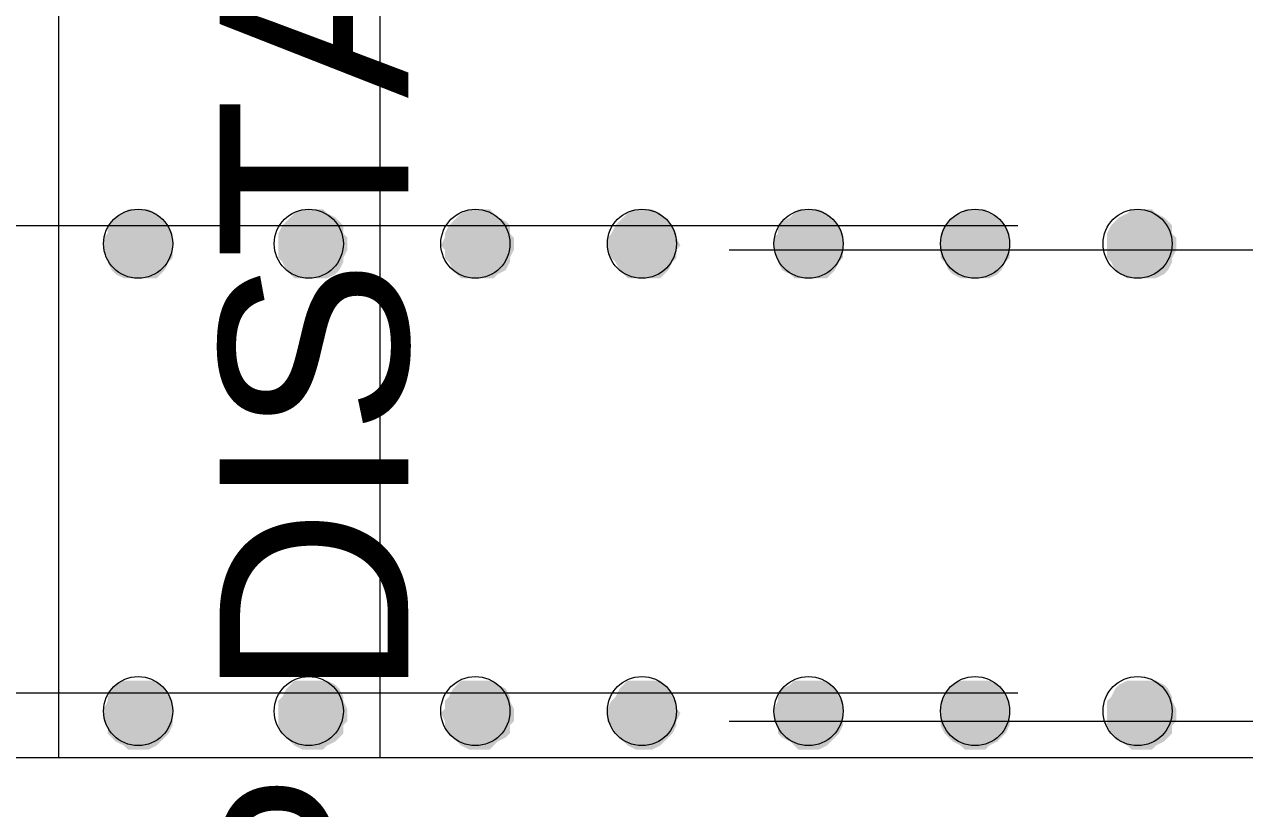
# Model space of a CAD drawing. Header units: inches. Extents: x 2 to 136, y 1 to 96.
# Drawn here: x 31.37 to 37.26, y 44.7 to 48.48 of the extents above; entities that cross this region are included whole.
import ezdxf

# ---------------------------------------------------------------- set-up
doc = ezdxf.new("R2010")
doc.units = ezdxf.units.IN
doc.header["$MEASUREMENT"] = 0
doc.layers.add('PDF_COLUMN', color=251, linetype='Continuous', true_color=0x636466)
doc.layers.add('PDF_Outer Line', color=165, linetype='Continuous', true_color=0x5258ac)
doc.layers.add('PDF_FLOOR LINES', color=7, linetype='Continuous')
doc.layers.add('PDF_Text', color=7, linetype='Continuous')
doc.styles.add('PDF Arial', font='arial.ttf')

msp = doc.modelspace()

# ---------------------------------------------------------------- linework, layer by layer
at = {"layer": 'PDF_COLUMN', "color": 7, "lineweight": 0}
for centre in [(31.9232, 47.4198), (32.7457, 47.4198), (31.9232, 45.1677), (32.7457, 45.1677)]:
    msp.add_circle(centre, 0.1665, dxfattribs=at)
at = {"layer": 'PDF_COLUMN', "lineweight": 0}
for centre in [(33.5486, 47.4198), (34.3515, 47.4198), (35.1544, 47.4198), (35.9573, 47.4198), (36.7406, 47.4198), (33.5486, 45.1677), (34.3515, 45.1677), (35.1544, 45.1677), (35.9573, 45.1677), (36.7406, 45.1677)]:
    msp.add_circle(centre, 0.1665, dxfattribs=at)
at = {"layer": 'PDF_COLUMN', "color": 7, "transparency": 33554559}
for points in [[(31.8743, 47.5862), (32.0114, 47.5666), (31.8547, 47.5666)], [(31.9134, 47.5862), (31.9722, 47.5862), (31.8743, 47.5862)], [(31.9722, 47.5862), (31.8743, 47.5862), (32.0114, 47.5666)], [(31.933, 47.5862), (31.9134, 47.5862), (31.9722, 47.5862)], [(32.7163, 47.5862), (32.8338, 47.5666), (32.6772, 47.5666)], [(32.7555, 47.5862), (32.8142, 47.5862), (32.7163, 47.5862)], [(32.8142, 47.5862), (32.7163, 47.5862), (32.8338, 47.5666)], [(32.7751, 47.5862), (32.7555, 47.5862), (32.8142, 47.5862)], [(31.7959, 47.5275), (32.0701, 47.5079), (31.7764, 47.5079)], [(31.8155, 47.547), (32.0505, 47.5275), (31.7959, 47.5275)], [(32.0505, 47.5275), (31.7959, 47.5275), (32.0701, 47.5079)], [(31.8547, 47.5666), (32.0309, 47.547), (31.8155, 47.547)], [(32.0309, 47.547), (31.8155, 47.547), (32.0505, 47.5275)], [(32.0114, 47.5666), (31.8547, 47.5666), (32.0309, 47.547)], [(32.638, 47.5275), (32.9122, 47.5079), (32.6184, 47.5079)], [(32.6576, 47.547), (32.8926, 47.5275), (32.638, 47.5275)], [(32.8926, 47.5275), (32.638, 47.5275), (32.9122, 47.5079)], [(32.6772, 47.5666), (32.873, 47.547), (32.6576, 47.547)], [(32.873, 47.547), (32.6576, 47.547), (32.8926, 47.5275)], [(32.8338, 47.5666), (32.6772, 47.5666), (32.873, 47.547)], [(31.7764, 47.4687), (32.0897, 47.4491), (31.7568, 47.4491)], [(32.0701, 47.5079), (31.7764, 47.5079), (32.0897, 47.4687)], [(31.7764, 47.5079), (32.0897, 47.4687), (31.7764, 47.4687)], [(32.0897, 47.4687), (31.7764, 47.4687), (32.0897, 47.4491)], [(32.6184, 47.5079), (32.9122, 47.4687), (32.5988, 47.4687)], [(32.9122, 47.4687), (32.5988, 47.4687), (32.9317, 47.4491)], [(32.5988, 47.4687), (32.9317, 47.4491), (32.5988, 47.4491)], [(32.9122, 47.5079), (32.6184, 47.5079), (32.9122, 47.4687)], [(32.0897, 47.4491), (31.7568, 47.4491), (32.0897, 47.41)], [(31.7568, 47.4491), (32.0897, 47.41), (31.7568, 47.41)], [(32.0897, 47.41), (31.7568, 47.41), (32.0897, 47.3904)], [(31.7568, 47.41), (32.0897, 47.3904), (31.7568, 47.3904)], [(32.9317, 47.4491), (32.5988, 47.4491), (32.9317, 47.41)], [(32.5988, 47.4491), (32.9317, 47.41), (32.5988, 47.41)], [(32.9317, 47.41), (32.5988, 47.41), (32.9317, 47.3904)], [(32.5988, 47.41), (32.9317, 47.3904), (32.5988, 47.3904)], [(32.0897, 47.3904), (31.7568, 47.3904), (32.0897, 47.3512)], [(31.7568, 47.3904), (32.0897, 47.3512), (31.7764, 47.3512)], [(32.0897, 47.3512), (31.7764, 47.3512), (32.0701, 47.3316)], [(31.7764, 47.3512), (32.0701, 47.3316), (31.7764, 47.3316)], [(32.9317, 47.3904), (32.5988, 47.3904), (32.9122, 47.3512)], [(32.5988, 47.3904), (32.9122, 47.3512), (32.5988, 47.3512)], [(32.9122, 47.3512), (32.5988, 47.3512), (32.9122, 47.3316)], [(32.5988, 47.3512), (32.9122, 47.3316), (32.6184, 47.3316)], [(32.0701, 47.3316), (31.7764, 47.3316), (32.0505, 47.2925)], [(31.7764, 47.3316), (32.0505, 47.2925), (31.7959, 47.2925)], [(32.0505, 47.2925), (31.7959, 47.2925), (32.0309, 47.2729)], [(31.7959, 47.2925), (32.0309, 47.2729), (31.8155, 47.2729)], [(32.9122, 47.3316), (32.6184, 47.3316), (32.8926, 47.2925)], [(32.6184, 47.3316), (32.8926, 47.2925), (32.638, 47.2925)], [(32.8926, 47.2925), (32.638, 47.2925), (32.873, 47.2729)], [(32.638, 47.2925), (32.873, 47.2729), (32.6576, 47.2729)], [(32.0309, 47.2729), (31.8155, 47.2729), (32.0114, 47.2533)], [(31.8155, 47.2729), (32.0114, 47.2533), (31.8547, 47.2533)], [(32.0114, 47.2533), (31.8547, 47.2533), (31.9722, 47.2533)], [(31.8547, 47.2533), (31.9722, 47.2533), (31.8743, 47.2533)], [(31.9722, 47.2533), (31.8743, 47.2533), (31.933, 47.2533)], [(31.8743, 47.2533), (31.933, 47.2533), (31.9134, 47.2533)], [(32.873, 47.2729), (32.6576, 47.2729), (32.8338, 47.2533)], [(32.6576, 47.2729), (32.8338, 47.2533), (32.6772, 47.2533)], [(32.8338, 47.2533), (32.6772, 47.2533), (32.8142, 47.2533)], [(32.6772, 47.2533), (32.8142, 47.2533), (32.7163, 47.2533)], [(32.8142, 47.2533), (32.7163, 47.2533), (32.7751, 47.2533)], [(32.7163, 47.2533), (32.7751, 47.2533), (32.7555, 47.2533)], [(31.8155, 45.295), (32.0505, 45.2754), (31.7959, 45.2754)], [(31.8547, 45.3146), (32.0309, 45.295), (31.8155, 45.295)], [(32.0309, 45.295), (31.8155, 45.295), (32.0505, 45.2754)], [(31.8743, 45.3146), (32.0114, 45.3146), (31.8547, 45.3146)], [(32.0114, 45.3146), (31.8547, 45.3146), (32.0309, 45.295)], [(31.9134, 45.3146), (31.9722, 45.3146), (31.8743, 45.3146)], [(31.9722, 45.3146), (31.8743, 45.3146), (32.0114, 45.3146)], [(31.933, 45.3146), (31.9134, 45.3146), (31.9722, 45.3146)], [(32.6576, 45.295), (32.8926, 45.2754), (32.638, 45.2754)], [(32.6772, 45.3146), (32.873, 45.295), (32.6576, 45.295)], [(32.873, 45.295), (32.6576, 45.295), (32.8926, 45.2754)], [(32.7163, 45.3146), (32.8338, 45.3146), (32.6772, 45.3146)], [(32.8338, 45.3146), (32.6772, 45.3146), (32.873, 45.295)], [(32.7555, 45.3146), (32.8142, 45.3146), (32.7163, 45.3146)], [(32.8142, 45.3146), (32.7163, 45.3146), (32.8338, 45.3146)], [(32.7751, 45.3146), (32.7555, 45.3146), (32.8142, 45.3146)], [(31.7959, 45.2754), (32.0701, 45.2363), (31.7764, 45.2363)], [(32.0701, 45.2363), (31.7764, 45.2363), (32.0897, 45.2167)], [(31.7764, 45.2363), (32.0897, 45.2167), (31.7764, 45.2167)], [(32.0505, 45.2754), (31.7959, 45.2754), (32.0701, 45.2363)], [(32.6184, 45.2363), (32.9122, 45.2167), (32.5988, 45.2167)], [(32.638, 45.2754), (32.9122, 45.2363), (32.6184, 45.2363)], [(32.9122, 45.2363), (32.6184, 45.2363), (32.9122, 45.2167)], [(32.8926, 45.2754), (32.638, 45.2754), (32.9122, 45.2363)], [(31.7764, 45.2167), (32.0897, 45.1775), (31.7568, 45.1775)], [(32.0897, 45.1775), (31.7568, 45.1775), (32.0897, 45.1579)], [(31.7568, 45.1775), (32.0897, 45.1579), (31.7568, 45.1579)], [(32.0897, 45.2167), (31.7764, 45.2167), (32.0897, 45.1775)], [(32.9122, 45.2167), (32.5988, 45.2167), (32.9317, 45.1775)], [(32.5988, 45.2167), (32.9317, 45.1775), (32.5988, 45.1775)], [(32.9317, 45.1775), (32.5988, 45.1775), (32.9317, 45.1579)], [(32.5988, 45.1775), (32.9317, 45.1579), (32.5988, 45.1579)], [(32.0897, 45.1579), (31.7568, 45.1579), (32.0897, 45.1188)], [(31.7568, 45.1579), (32.0897, 45.1188), (31.7568, 45.1188)], [(32.0897, 45.1188), (31.7568, 45.1188), (32.0897, 45.0992)], [(31.7568, 45.1188), (32.0897, 45.0992), (31.7764, 45.0992)], [(32.9317, 45.1579), (32.5988, 45.1579), (32.9317, 45.1188)], [(32.5988, 45.1579), (32.9317, 45.1188), (32.5988, 45.1188)], [(32.9317, 45.1188), (32.5988, 45.1188), (32.9122, 45.0992)], [(32.5988, 45.1188), (32.9122, 45.0992), (32.5988, 45.0992)], [(32.0897, 45.0992), (31.7764, 45.0992), (32.0701, 45.06)], [(31.7764, 45.0992), (32.0701, 45.06), (31.7764, 45.06)], [(32.0701, 45.06), (31.7764, 45.06), (32.0505, 45.0404)], [(31.7764, 45.06), (32.0505, 45.0404), (31.7959, 45.0404)], [(32.9122, 45.0992), (32.5988, 45.0992), (32.9122, 45.06)], [(32.5988, 45.0992), (32.9122, 45.06), (32.6184, 45.06)], [(32.9122, 45.06), (32.6184, 45.06), (32.8926, 45.0404)], [(32.6184, 45.06), (32.8926, 45.0404), (32.638, 45.0404)], [(32.0505, 45.0404), (31.7959, 45.0404), (32.0309, 45.0209)], [(31.7959, 45.0404), (32.0309, 45.0209), (31.8155, 45.0209)], [(32.0309, 45.0209), (31.8155, 45.0209), (32.0114, 45.0013)], [(31.8155, 45.0209), (32.0114, 45.0013), (31.8547, 45.0013)], [(32.0114, 45.0013), (31.8547, 45.0013), (31.9722, 44.9817)], [(31.8547, 45.0013), (31.9722, 44.9817), (31.8743, 44.9817)], [(32.8926, 45.0404), (32.638, 45.0404), (32.873, 45.0209)], [(32.638, 45.0404), (32.873, 45.0209), (32.6576, 45.0209)], [(32.873, 45.0209), (32.6576, 45.0209), (32.8338, 45.0013)], [(32.6576, 45.0209), (32.8338, 45.0013), (32.6772, 45.0013)], [(32.8338, 45.0013), (32.6772, 45.0013), (32.8142, 44.9817)], [(32.6772, 45.0013), (32.8142, 44.9817), (32.7163, 44.9817)], [(31.9722, 44.9817), (31.8743, 44.9817), (31.933, 44.9817)], [(31.8743, 44.9817), (31.933, 44.9817), (31.9134, 44.9817)], [(32.8142, 44.9817), (32.7163, 44.9817), (32.7751, 44.9817)], [(32.7163, 44.9817), (32.7751, 44.9817), (32.7555, 44.9817)]]:
    msp.add_solid(points, dxfattribs=at)
at = {"layer": 'PDF_COLUMN', "transparency": 33554559}
for points in [[(33.5192, 47.5862), (33.6367, 47.5666), (33.4801, 47.5666)], [(33.5388, 47.5862), (33.6171, 47.5862), (33.5192, 47.5862)], [(33.6171, 47.5862), (33.5192, 47.5862), (33.6367, 47.5666)], [(33.578, 47.5862), (33.5388, 47.5862), (33.6171, 47.5862)], [(34.3221, 47.5862), (34.4396, 47.5666), (34.283, 47.5666)], [(34.3417, 47.5862), (34.4005, 47.5862), (34.3221, 47.5862)], [(34.4005, 47.5862), (34.3221, 47.5862), (34.4396, 47.5666)], [(34.3809, 47.5862), (34.3417, 47.5862), (34.4005, 47.5862)], [(35.1054, 47.5862), (35.2425, 47.5666), (35.0859, 47.5666)], [(35.1446, 47.5862), (35.2033, 47.5862), (35.1054, 47.5862)], [(35.2033, 47.5862), (35.1054, 47.5862), (35.2425, 47.5666)], [(35.1838, 47.5862), (35.1446, 47.5862), (35.2033, 47.5862)], [(35.9083, 47.5862), (36.0258, 47.5666), (35.8887, 47.5666)], [(35.9475, 47.5862), (36.0062, 47.5862), (35.9083, 47.5862)], [(36.0062, 47.5862), (35.9083, 47.5862), (36.0258, 47.5666)], [(35.9671, 47.5862), (35.9475, 47.5862), (36.0062, 47.5862)], [(36.7112, 47.5862), (36.8287, 47.5666), (36.6916, 47.5666)], [(36.7504, 47.5862), (36.8091, 47.5862), (36.7112, 47.5862)], [(36.8091, 47.5862), (36.7112, 47.5862), (36.8287, 47.5666)], [(36.77, 47.5862), (36.7504, 47.5862), (36.8091, 47.5862)], [(33.4409, 47.5275), (33.7151, 47.5079), (33.4213, 47.5079)], [(33.4605, 47.547), (33.6955, 47.5275), (33.4409, 47.5275)], [(33.6955, 47.5275), (33.4409, 47.5275), (33.7151, 47.5079)], [(33.4801, 47.5666), (33.6563, 47.547), (33.4605, 47.547)], [(33.6563, 47.547), (33.4605, 47.547), (33.6955, 47.5275)], [(33.6367, 47.5666), (33.4801, 47.5666), (33.6563, 47.547)], [(34.2438, 47.5275), (34.4984, 47.5079), (34.2242, 47.5079)], [(34.2634, 47.547), (34.4788, 47.5275), (34.2438, 47.5275)], [(34.4788, 47.5275), (34.2438, 47.5275), (34.4984, 47.5079)], [(34.283, 47.5666), (34.4592, 47.547), (34.2634, 47.547)], [(34.4592, 47.547), (34.2634, 47.547), (34.4788, 47.5275)], [(34.4396, 47.5666), (34.283, 47.5666), (34.4592, 47.547)], [(35.0271, 47.5275), (35.3013, 47.5079), (35.0075, 47.5079)], [(35.0663, 47.547), (35.2817, 47.5275), (35.0271, 47.5275)], [(35.2817, 47.5275), (35.0271, 47.5275), (35.3013, 47.5079)], [(35.0859, 47.5666), (35.2621, 47.547), (35.0663, 47.547)], [(35.2621, 47.547), (35.0663, 47.547), (35.2817, 47.5275)], [(35.2425, 47.5666), (35.0859, 47.5666), (35.2621, 47.547)], [(35.83, 47.5275), (36.1042, 47.5079), (35.8104, 47.5079)], [(35.8496, 47.547), (36.0846, 47.5275), (35.83, 47.5275)], [(36.0846, 47.5275), (35.83, 47.5275), (36.1042, 47.5079)], [(35.8887, 47.5666), (36.065, 47.547), (35.8496, 47.547)], [(36.065, 47.547), (35.8496, 47.547), (36.0846, 47.5275)], [(36.0258, 47.5666), (35.8887, 47.5666), (36.065, 47.547)], [(36.6329, 47.5275), (36.9071, 47.5079), (36.6133, 47.5079)], [(36.6525, 47.547), (36.8875, 47.5275), (36.6329, 47.5275)], [(36.8875, 47.5275), (36.6329, 47.5275), (36.9071, 47.5079)], [(36.6916, 47.5666), (36.8679, 47.547), (36.6525, 47.547)], [(36.8679, 47.547), (36.6525, 47.547), (36.8875, 47.5275)], [(36.8287, 47.5666), (36.6916, 47.5666), (36.8679, 47.547)], [(33.4213, 47.5079), (33.7151, 47.4687), (33.4017, 47.4687)], [(33.7151, 47.4687), (33.4017, 47.4687), (33.7346, 47.4491)], [(33.4017, 47.4687), (33.7346, 47.4491), (33.4017, 47.4491)], [(33.7151, 47.5079), (33.4213, 47.5079), (33.7151, 47.4687)], [(34.2046, 47.4687), (34.5179, 47.4491), (34.185, 47.4491)], [(34.2242, 47.5079), (34.5179, 47.4687), (34.2046, 47.4687)], [(34.5179, 47.4687), (34.2046, 47.4687), (34.5179, 47.4491)], [(34.4984, 47.5079), (34.2242, 47.5079), (34.5179, 47.4687)], [(35.0075, 47.4687), (35.3208, 47.4491), (34.9879, 47.4491)], [(35.3013, 47.5079), (35.0075, 47.5079), (35.3208, 47.4687)], [(35.0075, 47.5079), (35.3208, 47.4687), (35.0075, 47.4687)], [(35.3208, 47.4687), (35.0075, 47.4687), (35.3208, 47.4491)], [(35.8104, 47.5079), (36.1237, 47.4687), (35.7908, 47.4687)], [(36.1237, 47.4687), (35.7908, 47.4687), (36.1237, 47.4491)], [(35.7908, 47.4687), (36.1237, 47.4491), (35.7908, 47.4491)], [(36.1042, 47.5079), (35.8104, 47.5079), (36.1237, 47.4687)], [(36.6133, 47.5079), (36.9071, 47.4687), (36.5937, 47.4687)], [(36.9071, 47.4687), (36.5937, 47.4687), (36.9266, 47.4491)], [(36.5937, 47.4687), (36.9266, 47.4491), (36.5937, 47.4491)], [(36.9071, 47.5079), (36.6133, 47.5079), (36.9071, 47.4687)], [(33.4017, 47.4491), (33.7346, 47.41), (33.3821, 47.41)], [(33.7346, 47.41), (33.3821, 47.41), (33.7346, 47.3904)], [(33.3821, 47.41), (33.7346, 47.3904), (33.4017, 47.3904)], [(33.7346, 47.4491), (33.4017, 47.4491), (33.7346, 47.41)], [(34.5179, 47.4491), (34.185, 47.4491), (34.5375, 47.41)], [(34.185, 47.4491), (34.5375, 47.41), (34.185, 47.41)], [(34.5375, 47.41), (34.185, 47.41), (34.5179, 47.3904)], [(34.185, 47.41), (34.5179, 47.3904), (34.185, 47.3904)], [(35.3208, 47.4491), (34.9879, 47.4491), (35.3208, 47.41)], [(34.9879, 47.4491), (35.3208, 47.41), (34.9879, 47.41)], [(35.3208, 47.41), (34.9879, 47.41), (35.3208, 47.3904)], [(34.9879, 47.41), (35.3208, 47.3904), (34.9879, 47.3904)], [(36.1237, 47.4491), (35.7908, 47.4491), (36.1237, 47.41)], [(35.7908, 47.4491), (36.1237, 47.41), (35.7908, 47.41)], [(36.1237, 47.41), (35.7908, 47.41), (36.1237, 47.3904)], [(35.7908, 47.41), (36.1237, 47.3904), (35.7908, 47.3904)], [(36.9266, 47.4491), (36.5937, 47.4491), (36.9266, 47.41)], [(36.5937, 47.4491), (36.9266, 47.41), (36.5937, 47.41)], [(36.9266, 47.41), (36.5937, 47.41), (36.9266, 47.3904)], [(36.5937, 47.41), (36.9266, 47.3904), (36.5937, 47.3904)], [(33.7346, 47.3904), (33.4017, 47.3904), (33.7151, 47.3512)], [(33.4017, 47.3904), (33.7151, 47.3512), (33.4017, 47.3512)], [(33.7151, 47.3512), (33.4017, 47.3512), (33.7151, 47.3316)], [(33.4017, 47.3512), (33.7151, 47.3316), (33.4213, 47.3316)], [(34.5179, 47.3904), (34.185, 47.3904), (34.5179, 47.3512)], [(34.185, 47.3904), (34.5179, 47.3512), (34.2046, 47.3512)], [(34.5179, 47.3512), (34.2046, 47.3512), (34.4984, 47.3316)], [(34.2046, 47.3512), (34.4984, 47.3316), (34.2242, 47.3316)], [(35.3208, 47.3904), (34.9879, 47.3904), (35.3208, 47.3512)], [(34.9879, 47.3904), (35.3208, 47.3512), (35.0075, 47.3512)], [(35.3208, 47.3512), (35.0075, 47.3512), (35.3013, 47.3316)], [(35.0075, 47.3512), (35.3013, 47.3316), (35.0075, 47.3316)], [(36.1237, 47.3904), (35.7908, 47.3904), (36.1237, 47.3512)], [(35.7908, 47.3904), (36.1237, 47.3512), (35.7908, 47.3512)], [(36.1237, 47.3512), (35.7908, 47.3512), (36.1042, 47.3316)], [(35.7908, 47.3512), (36.1042, 47.3316), (35.8104, 47.3316)], [(36.9266, 47.3904), (36.5937, 47.3904), (36.9071, 47.3512)], [(36.5937, 47.3904), (36.9071, 47.3512), (36.5937, 47.3512)], [(36.9071, 47.3512), (36.5937, 47.3512), (36.9071, 47.3316)], [(36.5937, 47.3512), (36.9071, 47.3316), (36.6133, 47.3316)], [(33.7151, 47.3316), (33.4213, 47.3316), (33.6955, 47.2925)], [(33.4213, 47.3316), (33.6955, 47.2925), (33.4409, 47.2925)], [(33.6955, 47.2925), (33.4409, 47.2925), (33.6563, 47.2729)], [(33.4409, 47.2925), (33.6563, 47.2729), (33.4605, 47.2729)], [(34.4984, 47.3316), (34.2242, 47.3316), (34.4788, 47.2925)], [(34.2242, 47.3316), (34.4788, 47.2925), (34.2438, 47.2925)], [(34.4788, 47.2925), (34.2438, 47.2925), (34.4592, 47.2729)], [(34.2438, 47.2925), (34.4592, 47.2729), (34.2634, 47.2729)], [(35.3013, 47.3316), (35.0075, 47.3316), (35.2817, 47.2925)], [(35.0075, 47.3316), (35.2817, 47.2925), (35.0271, 47.2925)], [(35.2817, 47.2925), (35.0271, 47.2925), (35.2621, 47.2729)], [(35.0271, 47.2925), (35.2621, 47.2729), (35.0663, 47.2729)], [(36.1042, 47.3316), (35.8104, 47.3316), (36.0846, 47.2925)], [(35.8104, 47.3316), (36.0846, 47.2925), (35.83, 47.2925)], [(36.0846, 47.2925), (35.83, 47.2925), (36.065, 47.2729)], [(35.83, 47.2925), (36.065, 47.2729), (35.8496, 47.2729)], [(36.9071, 47.3316), (36.6133, 47.3316), (36.8875, 47.2925)], [(36.6133, 47.3316), (36.8875, 47.2925), (36.6329, 47.2925)], [(36.8875, 47.2925), (36.6329, 47.2925), (36.8679, 47.2729)], [(36.6329, 47.2925), (36.8679, 47.2729), (36.6525, 47.2729)], [(33.6563, 47.2729), (33.4605, 47.2729), (33.6367, 47.2533)], [(33.4605, 47.2729), (33.6367, 47.2533), (33.4801, 47.2533)], [(33.6367, 47.2533), (33.4801, 47.2533), (33.6171, 47.2533)], [(33.4801, 47.2533), (33.6171, 47.2533), (33.5192, 47.2533)], [(33.6171, 47.2533), (33.5192, 47.2533), (33.578, 47.2533)], [(33.5192, 47.2533), (33.578, 47.2533), (33.5388, 47.2533)], [(34.4592, 47.2729), (34.2634, 47.2729), (34.4396, 47.2533)], [(34.2634, 47.2729), (34.4396, 47.2533), (34.283, 47.2533)], [(34.4396, 47.2533), (34.283, 47.2533), (34.4005, 47.2533)], [(34.283, 47.2533), (34.4005, 47.2533), (34.3221, 47.2533)], [(34.4005, 47.2533), (34.3221, 47.2533), (34.3809, 47.2533)], [(34.3221, 47.2533), (34.3809, 47.2533), (34.3417, 47.2533)], [(35.2621, 47.2729), (35.0663, 47.2729), (35.2425, 47.2533)], [(35.0663, 47.2729), (35.2425, 47.2533), (35.0859, 47.2533)], [(35.2425, 47.2533), (35.0859, 47.2533), (35.2033, 47.2533)], [(35.0859, 47.2533), (35.2033, 47.2533), (35.1054, 47.2533)], [(35.2033, 47.2533), (35.1054, 47.2533), (35.1838, 47.2533)], [(35.1054, 47.2533), (35.1838, 47.2533), (35.1446, 47.2533)], [(36.065, 47.2729), (35.8496, 47.2729), (36.0258, 47.2533)], [(35.8496, 47.2729), (36.0258, 47.2533), (35.8887, 47.2533)], [(36.0258, 47.2533), (35.8887, 47.2533), (36.0062, 47.2533)], [(35.8887, 47.2533), (36.0062, 47.2533), (35.9083, 47.2533)], [(36.0062, 47.2533), (35.9083, 47.2533), (35.9671, 47.2533)], [(35.9083, 47.2533), (35.9671, 47.2533), (35.9475, 47.2533)], [(36.8679, 47.2729), (36.6525, 47.2729), (36.8287, 47.2533)], [(36.6525, 47.2729), (36.8287, 47.2533), (36.6916, 47.2533)], [(36.8287, 47.2533), (36.6916, 47.2533), (36.8091, 47.2533)], [(36.6916, 47.2533), (36.8091, 47.2533), (36.7112, 47.2533)], [(36.8091, 47.2533), (36.7112, 47.2533), (36.77, 47.2533)], [(36.7112, 47.2533), (36.77, 47.2533), (36.7504, 47.2533)], [(33.4605, 45.295), (33.6955, 45.2754), (33.4409, 45.2754)], [(33.4801, 45.3146), (33.6563, 45.295), (33.4605, 45.295)], [(33.6563, 45.295), (33.4605, 45.295), (33.6955, 45.2754)], [(33.5192, 45.3146), (33.6367, 45.3146), (33.4801, 45.3146)], [(33.6367, 45.3146), (33.4801, 45.3146), (33.6563, 45.295)], [(33.5388, 45.3146), (33.6171, 45.3146), (33.5192, 45.3146)], [(33.6171, 45.3146), (33.5192, 45.3146), (33.6367, 45.3146)], [(33.578, 45.3146), (33.5388, 45.3146), (33.6171, 45.3146)], [(34.2634, 45.295), (34.4788, 45.2754), (34.2438, 45.2754)], [(34.283, 45.3146), (34.4592, 45.295), (34.2634, 45.295)], [(34.4592, 45.295), (34.2634, 45.295), (34.4788, 45.2754)], [(34.3221, 45.3146), (34.4396, 45.3146), (34.283, 45.3146)], [(34.4396, 45.3146), (34.283, 45.3146), (34.4592, 45.295)], [(34.3417, 45.3146), (34.4005, 45.3146), (34.3221, 45.3146)], [(34.4005, 45.3146), (34.3221, 45.3146), (34.4396, 45.3146)], [(34.3809, 45.3146), (34.3417, 45.3146), (34.4005, 45.3146)], [(35.0663, 45.295), (35.2817, 45.2754), (35.0271, 45.2754)], [(35.0859, 45.3146), (35.2621, 45.295), (35.0663, 45.295)], [(35.2621, 45.295), (35.0663, 45.295), (35.2817, 45.2754)], [(35.1054, 45.3146), (35.2425, 45.3146), (35.0859, 45.3146)], [(35.2425, 45.3146), (35.0859, 45.3146), (35.2621, 45.295)], [(35.1446, 45.3146), (35.2033, 45.3146), (35.1054, 45.3146)], [(35.2033, 45.3146), (35.1054, 45.3146), (35.2425, 45.3146)], [(35.1838, 45.3146), (35.1446, 45.3146), (35.2033, 45.3146)], [(35.8496, 45.295), (36.0846, 45.2754), (35.83, 45.2754)], [(35.8887, 45.3146), (36.065, 45.295), (35.8496, 45.295)], [(36.065, 45.295), (35.8496, 45.295), (36.0846, 45.2754)], [(35.9083, 45.3146), (36.0258, 45.3146), (35.8887, 45.3146)], [(36.0258, 45.3146), (35.8887, 45.3146), (36.065, 45.295)], [(35.9475, 45.3146), (36.0062, 45.3146), (35.9083, 45.3146)], [(36.0062, 45.3146), (35.9083, 45.3146), (36.0258, 45.3146)], [(35.9671, 45.3146), (35.9475, 45.3146), (36.0062, 45.3146)], [(36.6525, 45.295), (36.8875, 45.2754), (36.6329, 45.2754)], [(36.6916, 45.3146), (36.8679, 45.295), (36.6525, 45.295)], [(36.8679, 45.295), (36.6525, 45.295), (36.8875, 45.2754)], [(36.7112, 45.3146), (36.8287, 45.3146), (36.6916, 45.3146)], [(36.8287, 45.3146), (36.6916, 45.3146), (36.8679, 45.295)], [(36.7504, 45.3146), (36.8091, 45.3146), (36.7112, 45.3146)], [(36.8091, 45.3146), (36.7112, 45.3146), (36.8287, 45.3146)], [(36.77, 45.3146), (36.7504, 45.3146), (36.8091, 45.3146)], [(33.4213, 45.2363), (33.7151, 45.2167), (33.4017, 45.2167)], [(33.4409, 45.2754), (33.7151, 45.2363), (33.4213, 45.2363)], [(33.7151, 45.2363), (33.4213, 45.2363), (33.7151, 45.2167)], [(33.6955, 45.2754), (33.4409, 45.2754), (33.7151, 45.2363)], [(34.2242, 45.2363), (34.5179, 45.2167), (34.2046, 45.2167)], [(34.2438, 45.2754), (34.4984, 45.2363), (34.2242, 45.2363)], [(34.4984, 45.2363), (34.2242, 45.2363), (34.5179, 45.2167)], [(34.4788, 45.2754), (34.2438, 45.2754), (34.4984, 45.2363)], [(35.0271, 45.2754), (35.3013, 45.2363), (35.0075, 45.2363)], [(35.3013, 45.2363), (35.0075, 45.2363), (35.3208, 45.2167)], [(35.0075, 45.2363), (35.3208, 45.2167), (35.0075, 45.2167)], [(35.2817, 45.2754), (35.0271, 45.2754), (35.3013, 45.2363)], [(35.8104, 45.2363), (36.1237, 45.2167), (35.7908, 45.2167)], [(35.83, 45.2754), (36.1042, 45.2363), (35.8104, 45.2363)], [(36.1042, 45.2363), (35.8104, 45.2363), (36.1237, 45.2167)], [(36.0846, 45.2754), (35.83, 45.2754), (36.1042, 45.2363)], [(36.6133, 45.2363), (36.9071, 45.2167), (36.5937, 45.2167)], [(36.6329, 45.2754), (36.9071, 45.2363), (36.6133, 45.2363)], [(36.9071, 45.2363), (36.6133, 45.2363), (36.9071, 45.2167)], [(36.8875, 45.2754), (36.6329, 45.2754), (36.9071, 45.2363)], [(33.4017, 45.1775), (33.7346, 45.1579), (33.3821, 45.1579)], [(33.7151, 45.2167), (33.4017, 45.2167), (33.7346, 45.1775)], [(33.4017, 45.2167), (33.7346, 45.1775), (33.4017, 45.1775)], [(33.7346, 45.1775), (33.4017, 45.1775), (33.7346, 45.1579)], [(34.2046, 45.2167), (34.5179, 45.1775), (34.185, 45.1775)], [(34.5179, 45.1775), (34.185, 45.1775), (34.5375, 45.1579)], [(34.185, 45.1775), (34.5375, 45.1579), (34.185, 45.1579)], [(34.5179, 45.2167), (34.2046, 45.2167), (34.5179, 45.1775)], [(35.0075, 45.2167), (35.3208, 45.1775), (34.9879, 45.1775)], [(35.3208, 45.1775), (34.9879, 45.1775), (35.3208, 45.1579)], [(34.9879, 45.1775), (35.3208, 45.1579), (34.9879, 45.1579)], [(35.3208, 45.2167), (35.0075, 45.2167), (35.3208, 45.1775)], [(36.1237, 45.2167), (35.7908, 45.2167), (36.1237, 45.1775)], [(35.7908, 45.2167), (36.1237, 45.1775), (35.7908, 45.1775)], [(36.1237, 45.1775), (35.7908, 45.1775), (36.1237, 45.1579)], [(35.7908, 45.1775), (36.1237, 45.1579), (35.7908, 45.1579)], [(36.9071, 45.2167), (36.5937, 45.2167), (36.9266, 45.1775)], [(36.5937, 45.2167), (36.9266, 45.1775), (36.5937, 45.1775)], [(36.9266, 45.1775), (36.5937, 45.1775), (36.9266, 45.1579)], [(36.5937, 45.1775), (36.9266, 45.1579), (36.5937, 45.1579)], [(33.7346, 45.1579), (33.3821, 45.1579), (33.7346, 45.1188)], [(33.3821, 45.1579), (33.7346, 45.1188), (33.4017, 45.1188)], [(33.7346, 45.1188), (33.4017, 45.1188), (33.7151, 45.0992)], [(33.4017, 45.1188), (33.7151, 45.0992), (33.4017, 45.0992)], [(34.5375, 45.1579), (34.185, 45.1579), (34.5179, 45.1188)], [(34.185, 45.1579), (34.5179, 45.1188), (34.185, 45.1188)], [(34.5179, 45.1188), (34.185, 45.1188), (34.5179, 45.0992)], [(34.185, 45.1188), (34.5179, 45.0992), (34.2046, 45.0992)], [(35.3208, 45.1579), (34.9879, 45.1579), (35.3208, 45.1188)], [(34.9879, 45.1579), (35.3208, 45.1188), (34.9879, 45.1188)], [(35.3208, 45.1188), (34.9879, 45.1188), (35.3208, 45.0992)], [(34.9879, 45.1188), (35.3208, 45.0992), (35.0075, 45.0992)], [(36.1237, 45.1579), (35.7908, 45.1579), (36.1237, 45.1188)], [(35.7908, 45.1579), (36.1237, 45.1188), (35.7908, 45.1188)], [(36.1237, 45.1188), (35.7908, 45.1188), (36.1237, 45.0992)], [(35.7908, 45.1188), (36.1237, 45.0992), (35.7908, 45.0992)], [(36.9266, 45.1579), (36.5937, 45.1579), (36.9266, 45.1188)], [(36.5937, 45.1579), (36.9266, 45.1188), (36.5937, 45.1188)], [(36.9266, 45.1188), (36.5937, 45.1188), (36.9071, 45.0992)], [(36.5937, 45.1188), (36.9071, 45.0992), (36.5937, 45.0992)], [(33.7151, 45.0992), (33.4017, 45.0992), (33.7151, 45.06)], [(33.4017, 45.0992), (33.7151, 45.06), (33.4213, 45.06)], [(33.7151, 45.06), (33.4213, 45.06), (33.6955, 45.0404)], [(33.4213, 45.06), (33.6955, 45.0404), (33.4409, 45.0404)], [(34.5179, 45.0992), (34.2046, 45.0992), (34.4984, 45.06)], [(34.2046, 45.0992), (34.4984, 45.06), (34.2242, 45.06)], [(34.4984, 45.06), (34.2242, 45.06), (34.4788, 45.0404)], [(34.2242, 45.06), (34.4788, 45.0404), (34.2438, 45.0404)], [(35.3208, 45.0992), (35.0075, 45.0992), (35.3013, 45.06)], [(35.0075, 45.0992), (35.3013, 45.06), (35.0075, 45.06)], [(35.3013, 45.06), (35.0075, 45.06), (35.2817, 45.0404)], [(35.0075, 45.06), (35.2817, 45.0404), (35.0271, 45.0404)], [(36.1237, 45.0992), (35.7908, 45.0992), (36.1042, 45.06)], [(35.7908, 45.0992), (36.1042, 45.06), (35.8104, 45.06)], [(36.1042, 45.06), (35.8104, 45.06), (36.0846, 45.0404)], [(35.8104, 45.06), (36.0846, 45.0404), (35.83, 45.0404)], [(36.9071, 45.0992), (36.5937, 45.0992), (36.9071, 45.06)], [(36.5937, 45.0992), (36.9071, 45.06), (36.6133, 45.06)], [(36.9071, 45.06), (36.6133, 45.06), (36.8875, 45.0404)], [(36.6133, 45.06), (36.8875, 45.0404), (36.6329, 45.0404)], [(33.6955, 45.0404), (33.4409, 45.0404), (33.6563, 45.0209)], [(33.4409, 45.0404), (33.6563, 45.0209), (33.4605, 45.0209)], [(33.6563, 45.0209), (33.4605, 45.0209), (33.6367, 45.0013)], [(33.4605, 45.0209), (33.6367, 45.0013), (33.4801, 45.0013)], [(33.6367, 45.0013), (33.4801, 45.0013), (33.6171, 44.9817)], [(33.4801, 45.0013), (33.6171, 44.9817), (33.5192, 44.9817)], [(34.4788, 45.0404), (34.2438, 45.0404), (34.4592, 45.0209)], [(34.2438, 45.0404), (34.4592, 45.0209), (34.2634, 45.0209)], [(34.4592, 45.0209), (34.2634, 45.0209), (34.4396, 45.0013)], [(34.2634, 45.0209), (34.4396, 45.0013), (34.283, 45.0013)], [(34.4396, 45.0013), (34.283, 45.0013), (34.4005, 44.9817)], [(34.283, 45.0013), (34.4005, 44.9817), (34.3221, 44.9817)], [(35.2817, 45.0404), (35.0271, 45.0404), (35.2621, 45.0209)], [(35.0271, 45.0404), (35.2621, 45.0209), (35.0663, 45.0209)], [(35.2621, 45.0209), (35.0663, 45.0209), (35.2425, 45.0013)], [(35.0663, 45.0209), (35.2425, 45.0013), (35.0859, 45.0013)], [(35.2425, 45.0013), (35.0859, 45.0013), (35.2033, 44.9817)], [(35.0859, 45.0013), (35.2033, 44.9817), (35.1054, 44.9817)], [(36.0846, 45.0404), (35.83, 45.0404), (36.065, 45.0209)], [(35.83, 45.0404), (36.065, 45.0209), (35.8496, 45.0209)], [(36.065, 45.0209), (35.8496, 45.0209), (36.0258, 45.0013)], [(35.8496, 45.0209), (36.0258, 45.0013), (35.8887, 45.0013)], [(36.0258, 45.0013), (35.8887, 45.0013), (36.0062, 44.9817)], [(35.8887, 45.0013), (36.0062, 44.9817), (35.9083, 44.9817)], [(36.8875, 45.0404), (36.6329, 45.0404), (36.8679, 45.0209)], [(36.6329, 45.0404), (36.8679, 45.0209), (36.6525, 45.0209)], [(36.8679, 45.0209), (36.6525, 45.0209), (36.8287, 45.0013)], [(36.6525, 45.0209), (36.8287, 45.0013), (36.6916, 45.0013)], [(36.8287, 45.0013), (36.6916, 45.0013), (36.8091, 44.9817)], [(36.6916, 45.0013), (36.8091, 44.9817), (36.7112, 44.9817)], [(33.6171, 44.9817), (33.5192, 44.9817), (33.578, 44.9817)], [(33.5192, 44.9817), (33.578, 44.9817), (33.5388, 44.9817)], [(34.4005, 44.9817), (34.3221, 44.9817), (34.3809, 44.9817)], [(34.3221, 44.9817), (34.3809, 44.9817), (34.3417, 44.9817)], [(35.2033, 44.9817), (35.1054, 44.9817), (35.1838, 44.9817)], [(35.1054, 44.9817), (35.1838, 44.9817), (35.1446, 44.9817)], [(36.0062, 44.9817), (35.9083, 44.9817), (35.9671, 44.9817)], [(35.9083, 44.9817), (35.9671, 44.9817), (35.9475, 44.9817)], [(36.8091, 44.9817), (36.7112, 44.9817), (36.77, 44.9817)], [(36.7112, 44.9817), (36.77, 44.9817), (36.7504, 44.9817)]]:
    msp.add_solid(points, dxfattribs=at)
at = {"layer": 'PDF_FLOOR LINES', "lineweight": 0}
for points in [[(28.4277, 47.5079), (36.1629, 47.5079)], [(34.7725, 47.3904), (42.6252, 47.3904)], [(28.4277, 45.2559), (36.1629, 45.2559)], [(34.7725, 45.1188), (42.6252, 45.1188)]]:
    msp.add_lwpolyline(points, dxfattribs=at)
at = {"layer": 'PDF_Outer Line', "color": 7, "lineweight": 0}
msp.add_lwpolyline([(95.8904, 67.2278), (95.8904, 44.9425), (10.3528, 44.9425), (10.3528, 67.4823), (10.3528, 64.5057)], dxfattribs=at)
msp.add_lwpolyline([(31.5414, 67.4823), (33.0884, 67.4823), (33.0884, 44.9425), (31.5414, 44.9425)], close=True, dxfattribs=at)

# ---------------------------------------------------------------- texts
at = {"layer": 'PDF_Text', "insert": (33.2377, 34.6423), "char_height": 0.909122, "attachment_point": 7, "rotation": 90, "style": 'PDF Arial'}
msp.add_mtext('· SKYLIGHT CLIP DISTANCE 491mm C/C', dxfattribs=at)

doc.saveas('drawing.dxf')
